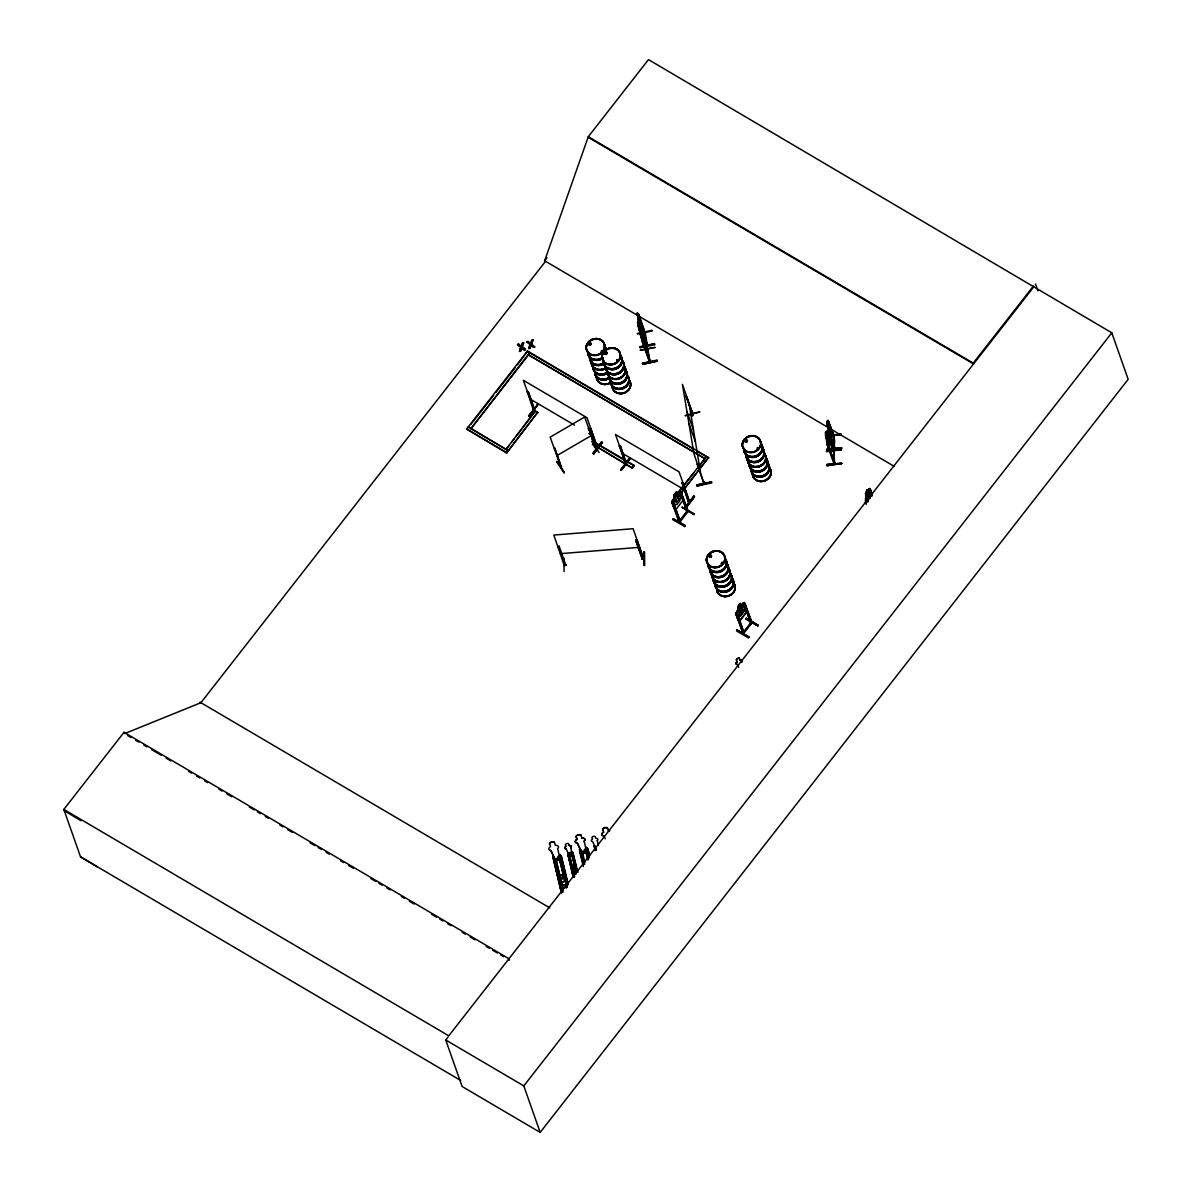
<?xml version="1.0" encoding="UTF-8"?>
<svg xmlns="http://www.w3.org/2000/svg" width="1192" height="1192" viewBox="0 0 1192 1192"><rect width="100%" height="100%" fill="white"/><g stroke="black" fill="none" stroke-linecap="round" stroke-linejoin="round"><path stroke-width="1.5" d="M868.089 501.936L868.119 498.45C865.392 500.282 866.197 495.991 868.238 496.99L868.67 491.372L868.7 496.662L870.577 496.453L870.249 497.675M870.1 497.69L868.64 490.761L867.672 492.147M564.352 472.747L556.932 461.393L564.293 472.375M682.658 500.744L682.688 497.198L682.763 500.729L675.924 509.476L673.957 508.388L671.826 502.249L672.571 500.133L693.923 472.777M746.326 612.032L746.52 608.591L744.285 602.601M735.732 613.537L737.788 619.765L739.725 620.838L746.565 612.092L746.52 608.591M826.205 435.885L826.175 436.272M826.369 451.276L841.328 449.95M827.859 435.736L841.179 434.573L827.948 435.944M644.41 331.957L646.898 345.606C644.768 349.032 633.861 299.609 638.152 316.521L637.124 314.047L639.851 325.61M644.649 332.642L637.467 313.57M645.185 333.104L644.425 332.091M642.384 342.03L649.595 362.1L647.107 348.436M638.614 327.04L638.003 321.259L648.105 350.448L640.819 330.661L641.534 331.719M649.878 360.684L649.342 360.655M641.639 337.768L650.102 361.981L643.337 342.074M692.924 414.116L692.671 415.665L692.179 413.535M693.014 414.28L685.892 395.759L693.178 415.546M692.552 415.412L693.282 415.248L682.42 384.345L693.938 453.645L703.98 483.788L703.429 481.732L704.263 482.373M704.532 483.401L704.204 481.806M871.859 494.874C869.743 478.32 863.127 499.567 866.212 504.38M640.164 330.05C633.667 308.028 645.125 354.262 640.119 329.365M684.744 526.551L685.102 525.553L673.107 518.639L672.765 519.623L684.759 526.566M685.236 525.94L673.167 518.982L685.102 525.553M748.844 636.93L736.894 629.942L736.567 630.94L748.487 637.958L748.844 636.93L736.894 629.942M833.372 435.84L833.938 448.684L833.283 435.02M833.402 436.764L834.221 436.689L833.268 434.871M833.283 450.591L834.385 452.111L833.551 452.185M833.744 447.641L834.549 447.417L828.991 433.53L834.489 447.566C832.165 448.967 836.665 441.621 833.387 436.54M834.445 463.226C832.538 460.306 835.756 464.657 834.519 463.211M833.908 463.062L834.728 462.973M834.743 464.031L826.488 439.028M535.119 410.912L528.443 392.228L527.356 391.602L533.629 410.793L535.119 410.912L533.241 409.854L533.629 410.793M595.747 446.717L597.415 446.94L595.97 446.851M625.338 464.031L627.216 464.999M627.007 464.88L625.577 464.701L626.828 465.521M628.005 461.557L630.121 458.801L629.465 458.413L620.659 469.827L621.33 470.214L626.009 464.388L615.474 434.469L679.082 471.883L689.736 501.862L687.978 500.878M671.93 502.16L679.038 522.349L687.605 510.265L687.113 511.964M686.86 512.202L688.052 510.578M743.912 632.311C742.929 630.315 741.767 636.245 743.897 632.177M743.972 631.998L743.227 633.935L735.866 613.612M751.899 621.971L742.884 633.518M752.003 622.701L745.045 603.852L744.24 604.88L750.692 623.595L752.137 622.641L743.316 633.816L736.358 614.968L737.565 614.193L744.151 632.982M834.117 436.793L828.604 421.745L834.117 435.765M572.503 866.316L572.994 867.538M590.144 344.846L588.997 343.564M589.131 344.041L589.533 343.028M591.307 344.011L590.219 345.308L588.759 344.548M591.351 344.428L591.217 343.415M602.034 350.433L601.632 351.118M601.379 350.955L602.332 351.253L601.796 350.493M604.314 353.279L605.044 352.43M605.76 352.281L606.102 354.024L604.865 353.294M607.041 353.264L606.549 354.113M617.396 359.522L617.128 360.431M617.367 360.565L617.992 359.611L617.396 360.818M709.821 556.813L709.568 555.293M709.404 556.172L710.611 555.427M711.475 555.532L711.43 556.858M744.687 441.085L747.25 440.235M745.313 441.502L745.104 440.623M745.238 441.1L745.685 440.191M747.414 441.07L746.326 442.381L744.762 441.323M721.592 563.116L722.143 562.371M722.233 562.49L722.292 563.354L721.89 562.49M722.128 562.445L722.695 563.488L721.607 563.22M758.127 448.296L757.561 447.373L758.693 448.058M757.74 448.192L757.397 447.76M561.104 465.983L561.223 466.668M595.032 446.195L594.555 447.313L595.225 446.672M594.391 446.821L595.464 447.298L588.654 428.315L594.808 447.685L595.523 447.268M866.897 501.907L865.526 493.861L866.882 489.644L867.821 492.177M865.824 502.592L866.703 501.504L866.316 502.681M871.456 496.051L870.071 489.808L872.35 494.978M870.562 489.897L869.668 490.985M521.485 346.649L518.729 344.13L517.566 344.488L520.919 347.155C517.805 352.132 521.172 352.772 521.664 347.662C524.718 351.729 527.371 349.286 522.096 346.753L523.571 342.685L522.483 343.013L521.485 346.649L522.483 343.013M520.695 351.223L521.664 347.662M532.943 339.899L531.602 344.354L532.943 339.899L531.841 340.227L530.842 343.847L528.101 341.344L526.938 341.687L530.276 344.369C527.177 349.345 530.544 349.971 531.036 344.861C531.23 347.543 536.892 346.932 533.599 346.947M530.053 348.422L531.036 344.861M530.708 343.46L531.841 340.227M649.104 359.969L650.057 360.789M671.96 502.339L672.571 500.133M97.208 866.822L80.549 856.869L63.832 809.398L124.028 732.305L124.504 733.661L200.927 702.699L545.563 261.301L544.655 260.765L588.297 136.693L648.478 59.6L1111.793 332.806L1128.168 379.309L540.17 1132.4L462.123 1086.493L445.733 1039.99L448.028 1037.055M519.593 351.551L520.919 347.155M525.523 349.777L522.23 347.14L523.571 342.685M528.95 348.749L530.276 344.369M827.635 420.865L828.008 420.135L833.521 435.691M674.583 497.675L673.391 500.297L674.895 504.574L676.996 504.544L679.708 501.057L680.528 497.362L679.023 493.086L677.294 494.188M678.769 521.545L680.14 520.949M679.127 522.23L680.468 521.396L673.376 502.592L672.586 503.62L679.663 522.528L678.918 521.396M680.319 521.589L679.783 520.397M750.751 623.282L751.779 622.075M752.018 622.76C749.753 619.646 751.914 625.189 750.528 623.118L743.629 631.954M565.619 564.159C565.947 567.392 565.991 562.52 563.965 564.293M643.486 559.167L637.094 540.021L635.738 540.14L642.294 558.735C646.511 558.78 638.972 558.065 643.799 559.078L633.101 528.712L553.833 535.059L564.218 565.44L565.857 564.844M688.201 511.487L681.198 492.46L680.409 493.488L687.277 512.456M590.919 344.235L590.129 344.861M606.46 353.741L605.998 352.325M616.756 360.029L617.754 360.491M745.328 440.474L745.253 441.502M758.112 447.968L757.144 448.386L758.455 448.311M708.942 555.815L709.627 555.442M709.389 555.472L708.957 556.798M533.673 410.733L534.687 411.24L528.443 392.228M529.233 416.038L537.89 404.252L529.233 416.038L528.563 415.65L538.024 404.639M529.099 415.919L537.86 404.222M534.448 410.555L533.673 409.422L534.12 410.167M596.983 448.073L589.578 428.792L590.964 429.016L597.207 448.013L595.985 447.402L597.639 447.7L586.986 417.722L523.377 380.308L534.076 410.227M593.72 453.928L602.511 442.53L593.75 453.988L592.945 453.213L601.766 441.815L593.243 453.645M593.095 453.601L601.766 441.815M625.696 464.776L619.453 445.778L620.54 446.404L627.081 465.014L625.457 464.165M626.605 465.387L620.54 446.404M629.495 458.398L620.704 469.812M621.33 470.214L629.987 458.413L621.196 470.08M688.261 501.757L681.973 482.566L683.061 483.192L689.348 502.309L688.082 501.564L688.499 500.446M673.003 503.873L673.793 502.83M687.516 512.247L680.811 493.726L681.615 492.698M685.817 508.105L694.578 496.662L685.847 508.15L685.042 507.375L694.131 496.408M693.938 496.051L685.117 507.434M693.878 495.991L685.34 507.822M679.842 520.591L686.696 511.726M679.708 522.379L688.157 511.293M694.042 514.527L694.504 513.871L681.943 507.181L694.042 514.527L682.167 507.39M546.934 257.859L544.565 260.869L545.474 261.406M509.401 445.033L505.989 449.399L535.357 410.942L537.681 412.298L506.585 452.975L466.623 429.001L527.49 351.044L708.54 457.534L672.586 504.425M466.832 429.582L468.352 426.796L508.313 450.755L470.155 428.315M470.825 424.456L493.577 395.327M495.857 392.421L515.182 367.657M517.462 364.737L527.49 351.044M529.814 352.415L470.87 428.748L528.875 354.456M511.681 442.113L513.961 439.192M516.225 436.287L535.357 410.942M506.585 452.975L537.681 412.298M592.528 444.169L594.257 441.964L634.01 465.342L632.49 468.143L592.528 444.169L632.49 468.143M592.737 444.75L594.45 442.545M632.282 467.562L634.01 465.342M677.428 494.263L676.564 491.7L673.778 495.514L674.448 497.72L673.644 495.425L676.564 491.7L677.369 493.995M676.654 494.054L706.424 456.76M697.335 468.411L705.292 458.22M681.243 492.505L708.54 457.534M743.152 602.824L735.628 613.627L738.519 609.112L737.699 606.832L740.426 603.346L741.096 605.566L742.825 604.463L744.33 608.725L743.51 612.42L740.798 615.906L738.697 615.936L737.192 611.66C737.788 609.708 739.085 599.084 741.23 605.64L744.493 602.526L751.675 622.328M736.76 615.221L737.565 614.193M751.198 623.848L744.657 605.119L745.447 604.091M746.565 612.092L739.725 620.838L737.893 619.631M745.924 618.946L746.415 618.32L758.336 625.308L757.844 625.964L745.924 618.946L757.903 625.8M757.71 625.577L745.864 618.514M588.61 137.557L973.551 363.977L973.238 363.113L1033.434 286.02M1033.732 286.899L448.773 1035.818L63.832 809.398M540.17 1132.4L523.795 1085.897L1111.793 332.806M595.464 447.358L584.676 417.006L550.168 437.136L561.089 467.502L554.727 448.088L554.399 448.818M642.145 558.75L643.799 558.616M572.667 866.197L574.186 865.794M574.335 867.344L574.633 866.241M640.819 327.681L639.389 319.456L637.124 314.047M643.516 344.175L642.756 337.396L640.894 332.181L644.038 344.756L640.581 331.674L640.685 333.03M641.266 336.07L639.895 327.815L637.616 322.406L638.316 324.954M588.848 343.37L590.547 342.819M602.422 351.357L601.17 351.357M616.86 359.85L617.739 359.924M710.745 556.53L711.192 555.74M710.641 556.888L710.566 555.085M711.326 556.738L710.104 557.305M743.391 633.816L742.988 633.265M561.536 467.234L554.727 448.088M553.952 859.596L561.462 892.763L552.969 856.541L559.793 882.14L554.489 859.596M558.765 856.571L559.733 856.333M568.018 883.585L561.328 855.886L557.767 856.571M569.314 853.755L568.957 853.755M572.264 852.951L571.504 853.144L575.84 870.89L571.624 853.129M577.837 872.246L572.845 852.682M583.32 866.554L579.491 850.984L580.638 850.686M585.332 849.389L586.375 849.151M587.85 848.734L589.533 855.647L587.716 848.779L584.318 849.389M595.061 850.581L594.495 846.752L595.434 850.373M573.218 877.282L573.978 877.074L567.645 853.114L573.292 877.282L567.928 853.934L572.771 852.623L577.494 872.231M687.501 510.385L687.844 510.936M744.24 632.743L743.242 631.924L744.032 632.192M746.356 618.32L758.291 625.338M646.407 343.49L646.541 344.875M868.655 489.152L869.549 488.497M574.097 867.508L574.142 865.66M590.368 344.771L590.293 342.953M604.851 352.37L606.609 352.206M721.801 562.535L721.294 563.443M722.471 563.503L721.443 563.473M829.707 435.184L830.154 430.774L826.905 421.402L827.904 423.89L827.769 420.702L828.276 433.203L828.008 424.68L829.647 433.009L828.142 428.733M828.336 446.24L828.783 441.845L825.52 432.458L826.518 434.961L826.235 431.787L827.054 444.243L834.102 464.239L833.7 463.301M588.908 428.703L588.073 428.658M591.798 441.472L599.069 452.573M556.709 455.731L591.232 435.616M559.227 856.303L566.93 887.384M560.359 856.154L560.24 854.589L564.427 873.483M568.316 854.053L567.645 853.114M572.205 852.98L576.466 870.726M587.194 848.734L589.444 857.346M573.099 865.824L573.933 865.705M572.95 867.418L574.052 867.374M606.251 354.292L604.672 354.054M745.685 440.25L747.086 441.07M746.43 441.681L745.67 441.755M679.336 491.581L680.692 491.164L687.739 511.055M679.47 491.655L680.602 491.313M743.272 603.033L744.404 602.675M563.92 558.199L564.054 571.504M517.566 344.488L518.729 344.13M522.617 343.4L523.72 343.072M526.938 341.687L530.842 343.847M531.975 340.614L533.077 340.286M519.459 351.163L520.561 350.835M524.227 349.733L525.389 349.39M528.816 348.362L529.918 348.034M533.912 410.212L534.985 410.838M596.075 446.24L596.641 446.955L589.876 428.39M625.77 463.703L626.366 464.716M564.129 564.874L565.425 564.129L565.708 565.425M565.321 564.71L564.174 564.799M642.205 557.901L642.145 559.212M580.385 852.861L581.294 853.681L587.433 852.027L587.656 850.909L588.088 852.116L580.817 854.083L579.535 849.36L583.409 862.859M588.55 857.763L586.807 847.408L589.027 857.629M576.794 870.637L572.115 851.922L572.771 852.623M595.344 850.403L594.197 845.947L594.808 846.484M568.927 854.724L572.16 853.844M554.414 842.491L554.474 842.759A2.518 1.222 -13.7 0 0 551.643 842.252A2.518 1.222 -13.7 0 0 549.631 844.055L549.572 843.802A2.518 1.222 -13.7 0 1 551.583 841.984A2.518 1.222 -13.7 0 1 554.414 842.491L555.368 845.277A5.021 2.458 -13.7 0 1 557.662 848.659L559.808 857.897L554.965 859.194L550.734 850.239L554.906 858.925L559.748 857.629M577.3 843.057L581.458 851.744L586.375 850.716L581.517 852.012L577.3 843.057A5.021 2.458 -13.7 0 1 577.017 839.123L576.123 836.62A2.518 1.222 -13.7 0 1 578.15 834.802A2.518 1.222 -13.7 0 1 580.981 835.309L581.919 838.095A5.021 2.458 -13.7 0 1 584.214 841.477L584.154 841.209A5.021 2.458 -13.7 0 0 581.86 837.827L581.919 838.095M576.138 873.602L572.905 874.481L576.198 873.766M566.677 886.982L560.866 888.547L566.766 887.235M638.629 314.062L645.408 333.969L638.629 314.062L638.837 315.224M638.674 320.588L637.884 317.906M640.819 322.615L639.642 319.024L642.577 332.583L641.996 331.614M639.15 323.345L646.615 344.458L647.077 343.49M640.834 326.757L640.119 325.699L647.48 345.442L638.256 317.31L639.329 323.33M639.821 330.527L640.849 333L640.283 329.871L642.399 342.134M642.026 331.763L642.413 332.613L640.67 322.615M652.247 331.004L637.511 333.983M637.422 333.447L652.113 330.288M640.73 334.743L639.985 330.497M644.455 333.164L645.438 333.775L645.006 331.868L647.39 345.367L647.047 343.639M641.37 337.068L638.346 326.28M641.847 339.824L640.953 333.79M654.632 344.697L639.925 347.84L639.672 346.753L654.363 343.624L654.617 344.637M654.944 347.483L640.119 350.254L654.9 347.304M647.48 350.508L648.21 350.15M642.399 363.351L657.075 360.103L657.328 361.176L642.622 364.32L657.313 361.131M657.194 360.461L642.384 363.262M686.607 396.817L692.671 415.665M685.281 415.561L699.898 411.866L685.326 415.74M697.409 465.059L697.722 463.777M697.022 486.038L696.754 484.935L711.594 482.164L697.022 486.023L711.713 482.864M696.769 484.965L711.475 481.851M696.888 485.368L711.594 482.209M637.78 321.825L642.13 340.212M638.167 326.712L637.616 322.406L640.134 334.028M640.164 327.383L641.862 336.025M642.697 341.031L642.101 340.063L642.801 340.823M828.649 422.937L834.072 436.972M826.905 421.402L828.008 428.032L827.173 425.335M830.854 429.91L831.346 440.116L830.422 439.192M834.266 451.187L827.129 432.517L834.236 452.394M829.602 435.229L841.179 434.022L827.993 436.123M825.52 432.458L825.669 436.808L825.683 432.443M833.312 436.212L834.102 435.527M830.437 439.356L828.276 433.083M826.563 441.919L826.622 435.736L828.261 444.065L826.756 439.803M827.054 444.243L829.066 450.412M827.501 444.303L834.653 462.988L827.501 444.303L827.546 445.495L828.023 444.243M833.655 452.275L834.266 450.948M841.656 463.092L826.786 464.597L841.79 463.45L826.95 465.7M841.79 463.45L826.786 464.597M710.372 555.204L711.415 555.293M559.152 546.249L557.811 546.83L559.152 546.249L565.872 565.291M635.738 540.14L637.094 540.483M643.591 551.807L644.559 552.12L644.693 565.41L643.859 565.485L643.918 552.134M643.486 558.571L642.071 558.646M564.516 565.485L565.708 565.306M560.389 553.654L639.657 547.322M868.566 498.077L870.071 497.973M568.003 854.008L573.471 876.82M561.149 855.96L567.884 883.615M560.702 466.832L561.134 466.623M867.687 491.923L867.031 489.674M865.452 493.92L866.495 496.17M647.614 348.332L647.852 349.018M689.14 502.175L688.231 501.623M834.609 464.046L833.953 450.248L834.355 451.187M590.249 343.058L590.919 343.624M589.682 344.831L589.042 343.803M589.474 345.293L588.654 344.25M605.417 354.084L604.791 353.666M746.415 440.027L747.444 440.504M647.643 348.466L650.087 361.846M692.582 415.501L692.448 414.354M527.043 392.004L528.13 392.63M589.578 428.792L590.651 429.418M619.14 446.18L620.227 446.806M681.675 482.954L682.748 483.594M596.432 447L597.505 447.566M588.297 136.693L973.238 363.113M544.655 260.765L828.798 427.883M831.986 429.776L894.402 466.474M527.698 351.625L693.595 449.205M696.798 451.098L708.748 458.115M529.918 398.903L574.455 425.097M588.759 433.515L593.527 436.317M622.015 453.079L685.623 490.493M680.692 491.164L682.748 497.407M596.045 443.484L634.218 465.923M535.566 411.523L537.89 412.879M466.623 429.001L506.377 452.394M736.865 630.032L748.978 637.318M200.018 702.163L549.765 907.872M124.028 732.305L508.969 958.726L509.446 960.082L508.537 959.56M127.693 735.538L130.897 737.431M135.694 740.247L138.898 742.139M143.696 744.955L146.899 746.833M151.697 749.664L161.307 755.311M166.105 758.127L170.903 760.958M188.5 771.313L191.703 773.191M196.501 776.022L199.705 777.899M204.502 780.73L207.706 782.608M218.911 789.193L222.114 791.071M226.912 793.902L231.71 796.718M249.307 807.073L254.12 809.904M257.308 811.782L260.512 813.659M265.309 816.49L268.513 818.368M279.718 824.953L282.921 826.846M287.719 829.662L292.517 832.493M310.114 842.848L314.926 845.664M318.115 847.542L321.319 849.434M326.116 852.25L329.32 854.143M340.525 860.728L343.728 862.606M348.526 865.437L353.324 868.253M370.921 878.608L375.718 881.439M378.922 883.317L382.125 885.194M386.923 888.025L390.127 889.903M401.332 896.488L404.535 898.381M409.333 901.197L414.131 904.028M431.728 914.368L436.525 917.199M439.729 919.077L442.932 920.969M447.73 923.785L450.934 925.663M462.138 932.263L465.342 934.141M470.14 936.957L474.938 939.788M486.142 946.373L489.331 948.266M492.534 950.143L497.332 952.959M500.536 954.852L503.739 956.729M445.733 1039.99L523.795 1085.897M80.549 856.869L460.693 1080.459M64.308 810.754L80.967 820.707M833.834 448.743L833.536 447.879M833.61 452.379L826.488 431.385M606.519 352.206L607.175 353.011M531.453 343.966L534.88 346.976M527.073 342.074L530.41 344.756M517.701 344.875L521.053 347.543M531.17 345.248L533.733 347.334M521.798 348.049L524.361 350.12M642.294 559.197L635.753 540.602M830.586 439.178L831.316 439.937M829.215 450.233L829.945 450.993M829.051 450.248L829.975 451.172M745.223 441.263L746.49 441.845L746.967 440.459M744.866 441.606L746.624 442.098L747.414 440.757M604.493 353.8L606.311 354.456L607.041 352.966M645.274 349.062L642.339 335.518L643.531 339.094M556.738 461.93L564.084 472.911M739.368 658.416L739.457 658.565A1.669 0.805 -30.4 0 0 737.714 658.58A1.669 0.805 -30.4 0 0 736.507 660.13L736.418 659.966A1.669 0.805 -30.4 0 1 737.61 658.416A1.669 0.805 -30.4 0 1 739.368 658.416L740.053 660.249A3.353 1.624 -30.4 0 1 741.513 662.365M740.053 660.249L739.964 660.085A3.353 1.624 -30.4 0 1 741.424 662.201M737.252 664.406L737.341 664.57A3.353 1.624 -30.4 0 1 737.103 661.798L736.999 661.649A3.353 1.624 -30.4 0 0 737.252 664.406L738.697 667.386M603.852 835.875L603.927 836.143A5.021 2.458 -13.7 0 1 603.644 832.21L603.569 831.942A5.021 2.458 -13.7 0 0 603.852 835.875L605.238 838.766M597.326 840.688L597.281 840.509A3.353 1.639 -13.7 0 0 595.747 838.244L595.21 836.754A1.669 0.82 -13.7 0 0 593.318 836.412A1.669 0.82 -13.7 0 0 591.977 837.618L592.513 839.123A3.353 1.639 -13.7 0 0 592.707 841.731L595.523 847.721M566.155 848.913L566.185 849.091A3.353 1.639 -13.7 0 1 566.006 846.469L565.962 846.29A3.353 1.639 -13.7 0 0 566.155 848.913L568.971 854.888L572.205 854.023L570.715 847.691A3.353 1.639 -13.7 0 0 569.195 845.426L569.24 845.605A3.353 1.639 -13.7 0 1 570.759 847.87L570.715 847.691M647.152 349.643L649.685 360.058M703.861 483.535L703.757 482.492M1035.535 283.994L1037.934 290.818M869.4 488.467L871.948 496.155M827.084 422.728L827.352 423.488M828.44 433.068L833.938 448.684M826.473 431.221L833.67 451.112L833.938 463.986M825.713 433.799L826.071 437.166M825.803 436.406L826.637 439.088L825.683 436.749M686.92 411.389L693.476 429.984M688.902 423.294L695.443 441.904M697.216 463.882L703.712 482.641M637.482 312.885L644.902 334.073M638.942 321.289L640.447 325.55M637.839 321.289L640.029 327.547M640.342 329.335L647.375 349.256L649.58 361.966M638.748 325.684L647.599 350.567M639.404 329.663L643.144 342.044M639.955 333.954L649.312 360.938M737.148 613.955L743.704 632.55M681.973 482.566L688.529 501.162M736.418 659.966L737.103 661.798M673.376 502.592L679.932 521.202M607.533 828.127L607.592 828.395A2.518 1.222 -13.7 0 0 604.761 827.889A2.518 1.222 -13.7 0 0 602.75 829.707L602.69 829.438A2.518 1.222 -13.7 0 1 604.702 827.621A2.518 1.222 -13.7 0 1 607.533 828.127L608.486 830.913A5.021 2.458 -13.7 0 1 609.619 831.003M602.69 829.438L603.644 832.21M594.197 845.947L594.48 846.752M595.061 849.091L594.585 845.843M586.24 847.557L586.583 848.525M576.123 836.62L577.077 839.392A5.021 2.458 -13.7 0 0 577.36 843.325M579.535 849.36L583.305 864.558M572.115 851.922L568.018 853.025M569.24 845.605L568.644 843.936A1.669 0.82 -13.7 0 0 566.751 843.593A1.669 0.82 -13.7 0 0 565.41 844.8L566.006 846.469M576.809 869.266L572.011 870.726M559.689 854.738L560.017 855.707M549.572 843.802L550.525 846.573A5.021 2.458 -13.7 0 0 550.808 850.507M608.486 830.913L608.412 830.645A5.021 2.458 -13.7 0 1 609.559 830.749M596.372 850.119L595.508 846.573L596.283 850.149M586.807 847.408L589.295 857.391M587.582 852.474L588.878 857.659M586.717 850.879L588.401 857.793M586.762 852.548L588.446 859.462L586.226 850.701M585.928 851.088L588.029 859.73M585.749 851.118L587.894 859.775M580.981 835.309L581.04 835.577A2.518 1.222 -13.7 0 0 578.209 835.071A2.518 1.222 -13.7 0 0 576.198 836.888M582.471 852.042L584.81 862.472M581.383 850.179L584.721 864.17M581.323 852.34L584.303 864.453M572.488 851.818L576.883 870.607M571.832 852.861L576.555 872.484M569.746 855.528L574.38 875.092M568.882 853.681L574.559 876.82M568.852 853.785L574.47 876.85M568.986 855.737L574.157 877.029M560.776 855.886L567.511 883.555M560.24 854.589L567.809 885.164M560.791 857.882L567.094 883.823M565.649 878.668L566.528 882.14M564.084 873.587L560.329 858.002L563.95 873.632M564.933 877.044L566.185 882.229M564.784 877.088L566.885 885.731M559.644 858.031L566.796 887.429M559.376 858.27L564.844 880.754M565.678 884.211L566.528 887.668M559.182 858.3L564.695 880.784M565.5 884.241L566.379 887.697M563.056 888.621L555.904 859.223L562.877 888.681M555.248 859.089L563.235 891.944M554.951 859.492L560.419 881.976M561.253 885.433L562.088 888.889M554.757 859.521L560.27 882.006M561.074 885.462L561.953 888.919M560.806 885.537L562.028 890.752M560.627 885.596L561.894 890.782M552.969 856.541L561.79 892.48M553.118 858.136L561.521 892.719M829.453 441.01L828.634 437.36L829.811 451.202M597.281 840.509L598.399 845.307M584.154 841.209L586.375 850.716M641.37 337.008L642.011 339.899M841.761 463.435L826.95 465.714M833.923 434.946L834.534 448.713L827.874 427.973M637.288 314.003L638.152 318.666M688.976 402.941L700.494 472.241M640.253 329.946L640.685 332.598M841.358 450.189L841.314 449.429L826.503 451.723M829.125 421.685L829.155 422.892M829.498 433.486L829.021 434.722L828.991 433.53M827.054 421.387L827.442 426.11M827.635 432.458L827.68 433.65M744.151 448.877A9.402 8.195 -19.4 0 0 755.892 456.908A9.402 8.195 -19.4 0 0 760.63 443.409A9.372 8.165 -19.4 0 1 755.892 456.894A9.372 8.165 -19.4 0 1 744.166 448.877M747.429 458.026A9.342 8.135 -19.4 0 0 759.095 465.998A9.342 8.135 -19.4 0 0 763.804 452.587A9.417 8.195 -19.4 0 1 759.155 466.176A9.417 8.195 -19.4 0 1 747.384 458.13M760.526 442.768A9.521 8.299 -19.4 0 1 755.728 456.462A9.521 8.299 -19.4 0 1 743.823 448.311M760.63 443.037A9.521 8.299 -19.4 0 1 755.817 456.715A9.521 8.299 -19.4 0 1 743.912 448.579M762.433 448.162A9.521 8.299 -19.4 0 1 758.783 461.393A9.521 8.299 -19.4 0 1 745.76 455.895M762.344 447.894A9.521 8.299 -19.4 0 1 758.693 461.125A9.521 8.299 -19.4 0 1 745.67 455.642M765.786 458.041A9.402 8.195 -19.4 0 1 762.18 471.093A9.402 8.195 -19.4 0 1 749.336 465.67A9.372 8.165 -19.4 0 0 762.18 471.063A9.372 8.165 -19.4 0 0 765.771 458.056M770.181 468.963A9.342 8.135 -19.4 0 1 763.074 480.942A9.342 8.135 -19.4 0 1 752.569 472.643A9.417 8.195 -19.4 0 0 763.118 481.136A9.417 8.195 -19.4 0 0 770.3 469.052M767.588 462.794A9.521 8.299 -19.4 0 1 762.776 476.487A9.521 8.299 -19.4 0 1 750.871 468.337M765.681 457.4A9.521 8.299 -19.4 0 1 760.883 471.078A9.521 8.299 -19.4 0 1 748.978 462.943M749.023 462.645A9.372 8.165 -19.4 0 0 759.557 470.974A9.402 8.195 -19.4 0 0 766.724 458.935A9.372 8.165 -19.4 0 1 759.557 470.974A9.402 8.195 -19.4 0 1 748.993 462.645M765.309 455.106A9.342 8.135 -19.4 0 1 758.187 467.085A9.342 8.135 -19.4 0 1 747.697 458.786M765.771 457.668A9.521 8.299 -19.4 0 1 760.973 471.347A9.521 8.299 -19.4 0 1 749.068 463.211M770.345 469.216A9.402 8.195 -19.4 0 1 763.178 481.27A9.417 8.195 -19.4 0 1 752.599 472.941A9.402 8.195 -19.4 0 0 763.178 481.27A9.417 8.195 -19.4 0 0 770.36 469.231A9.372 8.165 -19.4 0 1 763.178 481.285A9.372 8.165 -19.4 0 1 752.644 472.956M726.3 562.743A9.402 8.195 -19.4 0 1 722.695 575.796A9.402 8.195 -19.4 0 1 709.851 570.372A9.372 8.165 -19.4 0 0 722.695 575.781A9.372 8.165 -19.4 0 0 726.286 562.758M711.579 573.084A9.342 8.135 -19.4 0 0 723.261 581.07A9.342 8.135 -19.4 0 0 727.969 567.645A9.417 8.195 -19.4 0 1 723.32 581.249A9.417 8.195 -19.4 0 1 711.549 573.203M726.598 563.235A9.521 8.299 -19.4 0 1 721.786 576.913A9.521 8.299 -19.4 0 1 709.881 568.778M724.691 557.826A9.521 8.299 -19.4 0 1 719.894 571.519A9.521 8.299 -19.4 0 1 707.988 563.369M726.047 559.882A9.521 8.299 -19.4 0 1 718.776 572.1A9.521 8.299 -19.4 0 1 708.078 563.637M728.133 567.958A9.402 8.195 -19.4 0 1 723.395 581.458A9.417 8.195 -19.4 0 1 711.639 573.412A9.402 8.195 -19.4 0 0 723.395 581.458A9.417 8.195 -19.4 0 0 728.148 567.943A9.372 8.165 -19.4 0 1 723.365 581.383A9.372 8.165 -19.4 0 1 711.654 573.367M731.739 577.852A9.521 8.299 -19.4 0 1 726.941 591.545A9.521 8.299 -19.4 0 1 715.036 583.395M731.65 577.598A9.521 8.299 -19.4 0 1 726.852 591.277A9.521 8.299 -19.4 0 1 714.947 583.141M729.847 572.458A9.521 8.299 -19.4 0 1 725.049 586.151A9.521 8.299 -19.4 0 1 713.129 578.001M729.936 572.726A9.521 8.299 -19.4 0 1 725.138 586.419A9.521 8.299 -19.4 0 1 713.233 578.269M728.208 568.107A9.417 8.195 -19.4 0 1 723.455 581.636A9.417 8.195 -19.4 0 1 711.698 573.59M734.495 584.289A9.402 8.195 -19.4 0 1 727.329 596.343A9.417 8.195 -19.4 0 1 716.764 587.999A9.402 8.195 -19.4 0 0 727.329 596.343A9.417 8.195 -19.4 0 0 734.525 584.289A9.372 8.165 -19.4 0 1 727.343 596.343A9.372 8.165 -19.4 0 1 716.809 588.014M605.596 366.212A9.372 8.165 -19.4 0 0 613.716 374.765A9.402 8.195 -19.4 0 0 623.997 366.689A9.372 8.165 -19.4 0 1 613.716 374.765A9.402 8.195 -19.4 0 1 605.581 366.197M620.153 354.963A9.521 8.299 -19.4 0 1 615.355 368.656A9.521 8.299 -19.4 0 1 603.45 360.505M620.257 355.231A9.521 8.299 -19.4 0 1 615.445 368.909A9.521 8.299 -19.4 0 1 603.539 360.774M622.06 360.356A9.521 8.299 -19.4 0 1 618.41 373.588A9.521 8.299 -19.4 0 1 605.387 368.09M621.971 360.088A9.521 8.299 -19.4 0 1 618.32 373.32A9.521 8.299 -19.4 0 1 605.298 367.836M608.933 375.704A9.402 8.195 -19.4 0 0 620.674 383.735A9.402 8.195 -19.4 0 0 625.413 370.235A9.372 8.165 -19.4 0 1 620.659 383.72A9.372 8.165 -19.4 0 1 608.948 375.704M610.423 379.98A9.402 8.195 -19.4 0 0 620.987 388.324A9.402 8.195 -19.4 0 0 628.154 376.27A9.372 8.165 -19.4 0 1 620.987 388.309A9.372 8.165 -19.4 0 1 610.453 379.98M628.467 376.776A9.521 8.299 -19.4 0 1 621.211 388.994A9.521 8.299 -19.4 0 1 610.498 380.531M628.378 376.508A9.521 8.299 -19.4 0 1 621.106 388.741A9.521 8.299 -19.4 0 1 610.408 380.263M625.308 369.595A9.521 8.299 -19.4 0 1 621.658 382.826A9.521 8.299 -19.4 0 1 608.635 377.328M625.606 369.326A9.357 8.15 -19.4 0 1 618.991 378.981A9.357 8.15 -19.4 0 1 607.995 375.167M607.339 373.141A9.357 8.15 -19.4 0 1 607.309 370.98M623.714 365.542A9.357 8.15 -19.4 0 1 624.951 367.3M624.906 367.002A9.417 8.195 -19.4 0 1 620.063 378.296A9.417 8.195 -19.4 0 1 607.846 374.914M607.19 372.873A9.417 8.195 -19.4 0 1 607.145 370.712M628.586 379.384A9.357 8.15 -19.4 0 1 625.01 392.377A9.357 8.15 -19.4 0 1 612.211 386.983M625.398 369.863A9.521 8.299 -19.4 0 1 621.762 383.079A9.521 8.299 -19.4 0 1 608.725 377.596M612.286 387.311A9.402 8.195 -19.4 0 0 625.144 392.719A9.402 8.195 -19.4 0 0 628.735 379.682A9.357 8.15 -19.4 0 1 625.115 392.69A9.357 8.15 -19.4 0 1 612.315 387.296M628.676 379.488A9.417 8.195 -19.4 0 1 625.085 392.555A9.417 8.195 -19.4 0 1 612.211 387.132M602.422 363.664A9.402 8.195 -19.4 0 1 589.578 358.256A9.372 8.165 -19.4 0 0 602.422 363.649M606.192 367.225A9.357 8.15 -19.4 0 1 595.97 368.76A9.357 8.15 -19.4 0 1 591.292 360.952M604.791 363.038A9.521 8.299 -19.4 0 1 594.376 364.603A9.521 8.299 -19.4 0 1 589.608 356.646M602.973 357.913A9.521 8.299 -19.4 0 1 592.558 359.462A9.521 8.299 -19.4 0 1 587.805 351.521M604.508 345.978A9.521 8.299 -19.4 0 1 606.445 349.822M606.132 351.446A9.372 8.165 -19.4 0 0 604.195 345.501A9.402 8.195 -19.4 0 1 606.117 349.286M588.759 356.006A9.372 8.165 -19.4 0 0 602.988 358.107A9.402 8.195 -19.4 0 1 592.737 359.656A9.402 8.195 -19.4 0 1 588.043 351.819A9.372 8.165 -19.4 0 0 588.088 353.979M591.351 361.236A9.402 8.195 -19.4 0 0 596.045 369.073A9.417 8.195 -19.4 0 0 606.341 367.568A9.357 8.15 -19.4 0 1 596.089 369.103A9.417 8.195 -19.4 0 1 591.336 361.25A9.357 8.15 -19.4 0 0 596.089 369.103A9.402 8.195 -19.4 0 0 606.311 367.538A9.417 8.195 -19.4 0 1 595.985 368.924A9.417 8.195 -19.4 0 1 591.277 361.072M604.687 362.77A9.521 8.299 -19.4 0 1 589.563 358.583M611.347 381.872A9.357 8.15 -19.4 0 1 601.126 383.407A9.357 8.15 -19.4 0 1 596.447 375.599A9.417 8.195 -19.4 0 0 609.336 383.288M609.932 377.67A9.521 8.299 -19.4 0 1 599.531 379.235A9.521 8.299 -19.4 0 1 594.763 371.278M609.842 377.402A9.521 8.299 -19.4 0 1 599.427 378.967A9.521 8.299 -19.4 0 1 594.674 371.01M605.923 373.558A9.521 8.299 -19.4 0 1 592.871 365.884M607.846 371.874A9.372 8.165 -19.4 0 1 597.594 373.409A9.372 8.165 -19.4 0 1 592.901 365.586A9.402 8.195 -19.4 0 0 605.774 373.171M606.475 368.015A9.357 8.15 -19.4 0 1 596.238 369.535A9.357 8.15 -19.4 0 1 591.56 361.727M606.028 373.826A9.521 8.299 -19.4 0 1 592.96 366.138M606.415 367.777A9.417 8.195 -19.4 0 1 596.119 369.326A9.417 8.195 -19.4 0 1 591.426 361.459M609.395 383.437A9.402 8.195 -19.4 0 1 596.507 375.867A9.417 8.195 -19.4 0 0 609.41 383.466A9.357 8.15 -19.4 0 1 596.551 375.882M828.723 440.429L828.917 446.851L827.874 441.263L827.024 441.383L826.801 434.112L828.723 440.429M830.094 429.373L830.288 435.795L829.245 430.193L828.41 430.327L828.172 423.041L830.094 429.373M744.583 610.155L743.555 611.481L741.275 611.287L739.547 616.726L740.515 611.556C735.807 613.254 738.444 608.501 740.962 610.215L742.616 605.044L741.707 609.991L744.583 610.155M692.969 414.592L692.224 414.742L693.044 414.563M866.763 490.955L866.167 494.293L866.763 490.955M867.94 492.907L866.614 496.915L868.119 501.176L869.445 497.183L867.94 492.907M676.132 492.907L674.657 495.902L676.132 492.907M677.563 494.963L674.851 498.435L676.356 502.711L679.067 499.225L677.563 494.963M739.934 604.269L738.459 607.279L739.934 604.269M741.364 606.326L738.653 609.797L740.158 614.074L742.869 610.602L741.364 606.326M639.895 322.749L638.197 315.686L641.341 328.277L639.895 322.749M568.584 855.364L568.495 856.273L573.337 854.962L573.054 854.157L568.584 855.364M554.399 859.894L554.25 861.25L561.521 859.298L561.104 858.091L560.881 859.208L554.742 860.862L554.399 859.894M575.736 864.841L570.894 866.152L575.736 864.841M576.302 867.18L571.46 868.491L576.302 867.18M565.112 874.108L557.841 876.06L565.112 874.108M577.375 871.605L572.518 872.917L577.375 871.605M565.962 877.625L558.69 879.577L565.962 877.625M566.707 880.739L559.435 882.691L566.707 880.739M567.571 884.255L560.3 886.207L567.571 884.255M654.497 343.981L639.791 347.125L654.497 344.026M830.168 426.274L831.003 429.925L830.168 426.274M841.507 447.76L826.637 449.25L826.801 450.293L841.656 448.758L841.507 447.76M841.627 448.028L826.741 449.563L841.597 448.013M704.502 458.384L527.996 354.56L704.502 458.384M748.129 451.917A9.372 8.165 -19.4 0 0 760.69 442.038A9.402 8.195 -19.4 0 0 745.79 437.896A9.402 8.195 -19.4 0 0 748.114 451.932A9.402 8.195 -19.4 0 0 760.705 442.038A9.372 8.165 -19.4 0 0 745.79 437.896A9.372 8.165 -19.4 0 0 748.129 451.917M748.293 452.319A9.342 8.135 -19.4 0 0 760.809 442.485A9.342 8.135 -19.4 0 0 745.968 438.373A9.342 8.135 -19.4 0 0 748.293 452.319M748.174 452.111A9.417 8.195 -19.4 0 0 760.794 442.202A9.417 8.195 -19.4 0 0 745.834 438.045A9.417 8.195 -19.4 0 0 748.174 452.111M758.544 460.723A9.402 8.195 -19.4 0 0 762.135 447.685A9.372 8.165 -19.4 0 1 758.529 460.708A9.402 8.195 -19.4 0 1 745.685 455.314A9.372 8.165 -19.4 0 0 758.529 460.708M755.579 456.029A9.372 8.165 -19.4 0 0 760.317 442.56A9.402 8.195 -19.4 0 1 755.594 456.044A9.402 8.195 -19.4 0 1 743.838 448.013A9.372 8.165 -19.4 0 0 755.579 456.029M759.215 466.37A9.402 8.195 -19.4 0 0 763.953 452.871A9.417 8.195 -19.4 0 1 759.289 466.579A9.417 8.195 -19.4 0 1 747.533 458.518A9.417 8.195 -19.4 0 0 759.289 466.564A9.417 8.195 -19.4 0 0 764.042 453.035A9.372 8.165 -19.4 0 1 759.215 466.355A9.402 8.195 -19.4 0 1 747.473 458.339A9.372 8.165 -19.4 0 0 759.215 466.355M758.827 461.572A9.372 8.165 -19.4 0 0 762.418 448.55A9.402 8.195 -19.4 0 1 758.842 461.587A9.402 8.195 -19.4 0 1 745.998 456.178A9.372 8.165 -19.4 0 0 758.827 461.572M762.552 475.817A9.402 8.195 -19.4 0 0 767.29 462.317A9.372 8.165 -19.4 0 1 762.537 475.802A9.402 8.195 -19.4 0 1 750.811 467.785A9.372 8.165 -19.4 0 0 762.537 475.802M765.055 475.623A9.372 8.165 -19.4 0 0 767.573 463.181A9.402 8.195 -19.4 0 1 765.07 475.638A9.402 8.195 -19.4 0 1 751.809 472.837A9.372 8.165 -19.4 0 0 765.055 475.623M751.124 468.635A9.372 8.165 -19.4 0 0 751.169 470.795A9.402 8.195 -19.4 0 1 751.109 468.635M712.28 566.975A9.372 8.165 -19.4 0 0 724.855 557.096A9.372 8.165 -19.4 0 0 709.955 552.969A9.402 8.195 -19.4 0 0 712.294 567.019A9.402 8.195 -19.4 0 0 724.885 557.126A9.402 8.195 -19.4 0 0 709.955 552.984A9.372 8.165 -19.4 0 0 712.28 566.975M712.458 567.392A9.342 8.135 -19.4 0 0 724.974 557.558A9.342 8.135 -19.4 0 0 710.134 553.431A9.342 8.135 -19.4 0 0 712.458 567.392M712.339 567.183A9.417 8.195 -19.4 0 0 724.96 557.275A9.417 8.195 -19.4 0 0 710 553.118A9.417 8.195 -19.4 0 0 712.339 567.183A9.417 8.195 -19.4 0 0 724.96 557.29A9.417 8.195 -19.4 0 0 710 553.133A9.417 8.195 -19.4 0 0 712.339 567.198M718.865 572.294A9.402 8.195 -19.4 0 0 726.032 560.24A9.372 8.165 -19.4 0 1 718.865 572.279A9.402 8.195 -19.4 0 1 708.316 563.935A9.372 8.165 -19.4 0 0 718.865 572.279M719.745 571.102A9.372 8.165 -19.4 0 0 724.468 557.618A9.402 8.195 -19.4 0 1 719.745 571.117A9.402 8.195 -19.4 0 1 708.003 563.086A9.372 8.165 -19.4 0 0 719.745 571.102M722.993 576.63A9.372 8.165 -19.4 0 0 726.584 563.622A9.402 8.195 -19.4 0 1 723.008 576.645A9.402 8.195 -19.4 0 1 710.149 571.236A9.372 8.165 -19.4 0 0 722.993 576.63M726.345 586.151A9.402 8.195 -19.4 0 0 729.936 573.099A9.372 8.165 -19.4 0 1 726.345 586.136A9.402 8.195 -19.4 0 1 713.501 580.727A9.372 8.165 -19.4 0 0 726.345 586.136M727.85 590.427A9.402 8.195 -19.4 0 0 731.441 577.375A9.372 8.165 -19.4 0 1 727.85 590.413A9.402 8.195 -19.4 0 1 715.006 585.004A9.372 8.165 -19.4 0 0 727.85 590.413M723.41 592.26A9.372 8.165 -19.4 0 0 733.676 584.199A9.402 8.195 -19.4 0 1 723.41 592.275A9.402 8.195 -19.4 0 1 715.274 583.707A9.372 8.165 -19.4 0 0 723.41 592.26M733.631 582.039A9.372 8.165 -19.4 0 0 731.739 578.254A9.402 8.195 -19.4 0 1 733.646 582.024M727.224 596.015A9.342 8.135 -19.4 0 0 734.346 584.035A9.417 8.195 -19.4 0 1 727.284 596.194A9.417 8.195 -19.4 0 1 716.705 587.835A9.342 8.135 -19.4 0 0 727.224 596.015M723.708 586.047A9.372 8.165 -19.4 0 0 730.86 574.008A9.402 8.195 -19.4 0 1 723.723 586.062A9.402 8.195 -19.4 0 1 713.159 577.703A9.372 8.165 -19.4 0 0 723.708 586.047M721.145 582.322A9.342 8.135 -19.4 0 0 730.13 572.19A9.357 8.15 -19.4 0 1 721.145 582.352A9.357 8.15 -19.4 0 1 711.833 573.859A9.342 8.135 -19.4 0 0 721.145 582.322M729.459 570.163A9.342 8.135 -19.4 0 0 728.237 568.405A9.357 8.15 -19.4 0 1 729.489 570.163M607.756 364.096A9.357 8.15 -19.4 0 0 620.302 354.248A9.357 8.15 -19.4 0 0 605.432 350.12A9.417 8.195 -19.4 0 0 607.741 364.156A9.417 8.195 -19.4 0 0 620.361 354.248A9.402 8.195 -19.4 0 0 605.402 350.09A9.402 8.195 -19.4 0 0 607.741 364.126A9.402 8.195 -19.4 0 0 620.332 354.233A9.417 8.195 -19.4 0 0 605.402 350.09A9.357 8.15 -19.4 0 0 607.756 364.096M607.92 364.543A9.357 8.15 -19.4 0 0 620.451 354.695A9.357 8.15 -19.4 0 0 605.596 350.567A9.357 8.15 -19.4 0 0 607.92 364.543M607.801 364.32A9.417 8.195 -19.4 0 0 620.421 354.411A9.417 8.195 -19.4 0 0 605.462 350.254A9.417 8.195 -19.4 0 0 607.801 364.32M616.666 368.656A9.402 8.195 -19.4 0 0 620.257 355.603A9.372 8.165 -19.4 0 1 616.651 368.641A9.402 8.195 -19.4 0 1 603.808 363.232A9.372 8.165 -19.4 0 0 616.651 368.641M618.171 372.917A9.402 8.195 -19.4 0 0 621.762 359.88A9.372 8.165 -19.4 0 1 618.156 372.902A9.402 8.195 -19.4 0 1 605.312 367.509A9.372 8.165 -19.4 0 0 618.156 372.902M623.952 364.543A9.372 8.165 -19.4 0 0 622.045 360.744A9.402 8.195 -19.4 0 1 623.967 364.529M617.545 378.52A9.357 8.15 -19.4 0 0 624.683 366.51A9.417 8.195 -19.4 0 1 617.59 378.698A9.417 8.195 -19.4 0 1 607.026 370.339A9.357 8.15 -19.4 0 0 617.545 378.52M614.029 368.551A9.372 8.165 -19.4 0 0 621.181 356.512A9.402 8.195 -19.4 0 1 614.029 368.566A9.402 8.195 -19.4 0 1 603.465 360.207A9.372 8.165 -19.4 0 0 614.029 368.551M617.65 378.862A9.402 8.195 -19.4 0 0 624.817 366.808A9.357 8.15 -19.4 0 1 617.65 378.818A9.402 8.195 -19.4 0 1 607.101 370.518A9.357 8.15 -19.4 0 0 617.65 378.818M621.285 389.173A9.372 8.165 -19.4 0 0 628.437 377.134A9.402 8.195 -19.4 0 1 621.285 389.188A9.402 8.195 -19.4 0 1 610.736 380.829A9.372 8.165 -19.4 0 0 621.285 389.173M621.494 382.408A9.372 8.165 -19.4 0 0 625.085 369.386A9.402 8.195 -19.4 0 1 621.509 382.423A9.402 8.195 -19.4 0 1 608.665 377A9.372 8.165 -19.4 0 0 621.494 382.408M592.022 354.844A9.357 8.15 -19.4 0 0 604.567 344.995A9.402 8.195 -19.4 0 0 589.668 340.823A9.417 8.195 -19.4 0 0 592.007 354.903A9.417 8.195 -19.4 0 0 604.672 345.144A9.417 8.195 -19.4 0 0 589.727 340.986A9.417 8.195 -19.4 0 0 592.066 355.052A9.417 8.195 -19.4 0 0 604.627 344.995A9.417 8.195 -19.4 0 0 589.668 340.837A9.402 8.195 -19.4 0 0 592.007 354.873A9.402 8.195 -19.4 0 0 604.597 344.98A9.357 8.15 -19.4 0 0 589.697 340.867A9.357 8.15 -19.4 0 0 592.022 354.844M592.186 355.291A9.357 8.15 -19.4 0 0 604.716 345.442A9.357 8.15 -19.4 0 0 589.861 341.314A9.357 8.15 -19.4 0 0 592.186 355.291M606.415 350.15A9.402 8.195 -19.4 0 0 605.76 348.109A9.372 8.165 -19.4 0 1 606.4 350.15M594.555 364.782A9.372 8.165 -19.4 0 0 604.791 363.247A9.402 8.195 -19.4 0 1 594.54 364.797A9.402 8.195 -19.4 0 1 589.846 356.944A9.372 8.165 -19.4 0 0 594.555 364.782M592.439 358.777A9.372 8.165 -19.4 0 0 602.69 357.242A9.402 8.195 -19.4 0 1 592.424 358.792A9.402 8.195 -19.4 0 1 587.731 350.955A9.372 8.165 -19.4 0 0 592.439 358.777M593.229 368.611A9.402 8.195 -19.4 0 0 606.072 374.02A9.372 8.165 -19.4 0 1 593.243 368.611M594.733 372.887A9.402 8.195 -19.4 0 0 609.663 377.03A9.372 8.165 -19.4 0 1 594.748 372.873M595.017 371.576A9.372 8.165 -19.4 0 0 607.875 379.145A9.402 8.195 -19.4 0 1 595.002 371.576M561.387 878.295A1.669 1.46 -19.4 0 0 563.518 876.418A1.669 1.46 -19.4 0 0 560.791 875.837A1.669 1.46 -19.4 0 0 561.387 878.295M561.328 878.102A1.669 1.46 -19.4 0 0 563.443 876.224A1.669 1.46 -19.4 0 0 560.732 875.643A1.669 1.46 -19.4 0 0 561.328 878.102"/></g></svg>
